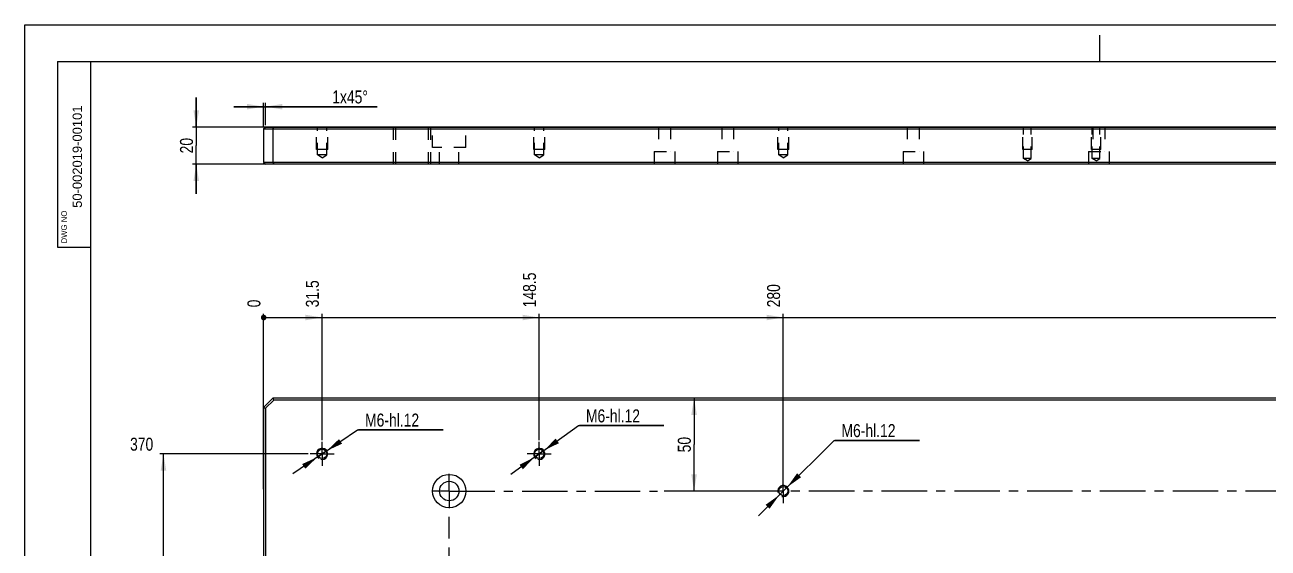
# Model space of a CAD drawing. Header units: millimetres. Extents: x 0 to 1582, y -523 to 577.
# Drawn here: x 0 to 334.9, y 279 to 420 of the extents above; entities that cross this region are included whole.
import ezdxf

# ---------------------------------------------------------------- set-up
doc = ezdxf.new("R2010")
doc.units = ezdxf.units.MM
doc.header["$LTSCALE"] = 32.67
doc.linetypes.add('CENTER', pattern=[0.6, 0.375, -0.075, 0.075, -0.075])
doc.linetypes.add('HIDDEN', pattern=[0.2, 0.1, -0.1])
doc.layers.get('0').update_dxf_attribs({"linetype": 'CONTINUOUS'})
doc.layers.add('DEFAULT_1', color=7, linetype='CENTER')
doc.layers.add('DEFAULT_2', color=8, linetype='HIDDEN')
doc.styles.get("Standard").update_dxf_attribs({"font": 'txt', "width": 0.8})
doc.styles.add('TEXTSTYLE_2', font='arial.ttf')
doc.dimstyles.new('DIMSTYLE_1', dxfattribs={"dimtxt": 3.5, "dimasz": 4.5, "dimexe": 1, "dimexo": 0.5, "dimgap": 0.875, "dimtad": 1, "dimlfac": 2, "dimdsep": 46, "dimtxsty": 'STANDARD', "dimblk": '_FILLED', "dimblk1": '_FILLED', "dimblk2": '_FILLED', "dimcen": 0.09, "dimazin": 2, "dimtp": 0.2, "dimtm": 0.2, "dimtfac": 1, "dimtofl": 0, "dimtmove": 0, "dimatfit": 3, "dimldrblk": '_FILLED', "dimfxl": 1, "dimtolj": 1, "dimarcsym": 0})
doc.dimstyles.new('DIMSTYLE_10', dxfattribs={"dimtxt": 3.5, "dimasz": 4.5, "dimexe": 1, "dimexo": 0.5, "dimgap": 0.875, "dimtad": 0, "dimtih": 1, "dimtoh": 1, "dimlfac": 2, "dimdsep": 46, "dimtxsty": 'STANDARD', "dimblk": '_FILLED', "dimblk1": '_FILLED', "dimblk2": '_FILLED', "dimcen": 0.09, "dimazin": 2, "dimtp": 0.3, "dimtm": 0.3, "dimtfac": 1, "dimtofl": 0, "dimtmove": 0, "dimatfit": 3, "dimldrblk": '_FILLED', "dimfxl": 1, "dimtolj": 1, "dimarcsym": 0})
doc.dimstyles.new('DIMSTYLE_11', dxfattribs={"dimtxt": 3.5, "dimasz": 4.5, "dimexe": 1, "dimexo": 0.5, "dimgap": 0.875, "dimtad": 0, "dimtih": 1, "dimtoh": 1, "dimlfac": 2, "dimdsep": 46, "dimtxsty": 'STANDARD', "dimblk": '_FILLED', "dimblk1": '_FILLED', "dimblk2": '_FILLED', "dimcen": 0.09, "dimazin": 2, "dimtp": 0.8, "dimtm": 0.8, "dimtfac": 1, "dimtofl": 0, "dimtmove": 0, "dimatfit": 3, "dimldrblk": '_FILLED', "dimfxl": 1, "dimtolj": 1, "dimarcsym": 0})
doc.dimstyles.new('DIMSTYLE_12', dxfattribs={"dimtxt": 3.5, "dimasz": 4.5, "dimexe": 1, "dimexo": 0.5, "dimgap": 0.875, "dimtad": 0, "dimtih": 1, "dimtoh": 1, "dimlfac": 2, "dimdsep": 46, "dimtxsty": 'STANDARD', "dimblk": '_FILLED', "dimblk1": '_FILLED', "dimblk2": '_FILLED', "dimcen": 0.09, "dimazin": 2, "dimtp": 0.1, "dimtm": 0.1, "dimtfac": 1, "dimtofl": 0, "dimtmove": 0, "dimatfit": 3, "dimldrblk": '_FILLED', "dimfxl": 1, "dimtolj": 1, "dimarcsym": 0})
doc.dimstyles.new('DIMSTYLE_4', dxfattribs={"dimtxt": 3.5, "dimasz": 4.5, "dimexe": 1, "dimexo": 0.5, "dimgap": 0.875, "dimtad": 1, "dimlfac": 2, "dimdsep": 46, "dimtxsty": 'STANDARD', "dimblk": '_FILLED', "dimblk1": '_FILLED', "dimblk2": '_FILLED', "dimcen": 0.09, "dimazin": 2, "dimtp": 0.3, "dimtm": 0.3, "dimtfac": 1, "dimtofl": 0, "dimtmove": 0, "dimatfit": 3, "dimldrblk": '_FILLED', "dimfxl": 1, "dimtolj": 1, "dimarcsym": 0})
doc.dimstyles.new('DIMSTYLE_6', dxfattribs={"dimtxt": 3.5, "dimasz": 4.5, "dimexe": 1, "dimexo": 0.5, "dimgap": 0.875, "dimtad": 0, "dimtih": 1, "dimtoh": 1, "dimlfac": 2, "dimdsep": 46, "dimtxsty": 'STANDARD', "dimblk": '_FILLED', "dimblk1": '_FILLED', "dimblk2": '_FILLED', "dimcen": 0.09, "dimazin": 2, "dimtp": 0.5, "dimtm": 0.5, "dimtfac": 1, "dimtofl": 0, "dimtmove": 0, "dimatfit": 3, "dimldrblk": '_FILLED', "dimfxl": 1, "dimtolj": 1, "dimarcsym": 0})
doc.dimstyles.new('DIMSTYLE_7', dxfattribs={"dimtxt": 3.5, "dimasz": 4.5, "dimexe": 1, "dimexo": 0.5, "dimtad": 1, "dimlfac": 2, "dimdsep": 46, "dimtxsty": 'STANDARD', "dimblk": '_FILLED', "dimblk1": '_FILLED', "dimblk2": '_FILLED', "dimcen": 0.09, "dimazin": 2, "dimtp": 0.1, "dimtm": 0.1, "dimtfac": 1, "dimtmove": 0, "dimatfit": 2, "dimldrblk": '_FILLED', "dimfxl": 1, "dimtolj": 1, "dimarcsym": 0})
doc.dimstyles.new('DIMSTYLE_8', dxfattribs={"dimtxt": 3.5, "dimasz": 4.5, "dimexe": 1, "dimexo": 0.5, "dimgap": 0.875, "dimtad": 1, "dimlfac": 2, "dimdsep": 46, "dimtxsty": 'STANDARD', "dimblk": '_FILLED', "dimblk1": '_FILLED', "dimblk2": '_FILLED', "dimcen": 0.09, "dimazin": 2, "dimtp": 0.1, "dimtm": 0.1, "dimtfac": 1, "dimtofl": 0, "dimtmove": 0, "dimatfit": 3, "dimldrblk": '_FILLED', "dimfxl": 1, "dimtolj": 1, "dimarcsym": 0})

# ---------------------------------------------------------------- blocks, each defined once
blk = doc.blocks.new('_FILLED')
at = {"color": 0, "linetype": 'BYBLOCK'}
blk.add_solid([(0, 0), (-1, 0.167), (-1, -0.167)], dxfattribs=at)
blk = doc.blocks.new('*D0')
at = {"color": 2, "linetype": 'CONTINUOUS'}
for p, q in [((46.17, 392.45), (46.17, 400.45)), ((46.17, 400.45), (46.17, 387.45)), ((463.33, 392.45), (45.17, 392.45)), ((46.17, 374.45), (46.17, 387.45)), ((463.33, 382.45), (45.17, 382.45)), ((46.17, 382.45), (46.17, 374.45))]:
    blk.add_line(p, q, dxfattribs=at)
at = {"color": 2, "linetype": 'CONTINUOUS', "xscale": 4.5, "yscale": 4.5, "zscale": 4.5}
for p, rotation in [((46.17, 392.45), 270), ((46.17, 382.45), 90)]:
    blk.add_blockref('_FILLED', p, dxfattribs=dict(at, rotation=rotation))
at = {"color": 2, "linetype": 'CONTINUOUS', "insert": (41.79, 387.45), "char_height": 3.5, "width": 8.25, "attachment_point": 2, "rotation": 90, "line_spacing_factor": 0.9}
blk.add_mtext('20', dxfattribs=at)
blk = doc.blocks.new('*D27')
at = {"color": 2, "linetype": 'CONTINUOUS'}
for p, q in [((203.83, 319.38), (179.29, 319.38)), ((180.29, 319.38), (180.29, 306.88)), ((180.29, 294.38), (180.29, 306.88)), ((203.83, 294.38), (179.29, 294.38))]:
    blk.add_line(p, q, dxfattribs=at)
at = {"color": 2, "linetype": 'CONTINUOUS', "xscale": 4.5, "yscale": 4.5, "zscale": 4.5}
for p, rotation in [((180.29, 319.38), 90), ((180.29, 294.38), 270)]:
    blk.add_blockref('_FILLED', p, dxfattribs=dict(at, rotation=rotation))
at = {"color": 2, "linetype": 'CONTINUOUS', "insert": (175.91, 306.88), "char_height": 3.5, "width": 7.875, "attachment_point": 2, "rotation": 90, "line_spacing_factor": 0.9}
blk.add_mtext('50', dxfattribs=at)
blk = doc.blocks.new('*D28')
at = {"color": 2, "linetype": 'CONTINUOUS'}
blk.add_line((204.33, 294.88), (204.33, 342.13), dxfattribs=at)
at = {"color": 2, "linetype": 'CONTINUOUS', "insert": (199.95, 343.88), "char_height": 3.5, "width": 12.375, "attachment_point": 1, "rotation": 90, "line_spacing_factor": 0.9}
blk.add_mtext('280', dxfattribs=at)
blk = doc.blocks.new('*D29')
at = {"color": 2, "linetype": 'CONTINUOUS'}
for p, q in [((204.33, 294.38), (217.99, 308.04)), ((217.99, 308.04), (240.99, 308.04)), ((240.99, 308.04), (218.24, 308.04)), ((205.39, 295.44), (204.33, 294.38)), ((205.39, 295.44), (205.39, 295.44)), ((204.33, 294.38), (197.61, 287.66)), ((203.27, 293.32), (204.33, 294.38)), ((203.27, 293.32), (203.27, 293.32))]:
    blk.add_line(p, q, dxfattribs=at)
at = {"color": 2, "linetype": 'CONTINUOUS', "xscale": 4.5, "yscale": 4.5, "zscale": 4.5}
for p, rotation in [((205.39, 295.44), 225.0019384843), ((203.27, 293.32), 45.0019384843)]:
    blk.add_blockref('_FILLED', p, dxfattribs=dict(at, rotation=rotation))
at = {"color": 2, "linetype": 'CONTINUOUS', "insert": (219.99, 312.41), "char_height": 3.5, "width": 28.875, "attachment_point": 1, "line_spacing_factor": 0.9}
blk.add_mtext('M6-hl.12', dxfattribs=at)
blk = doc.blocks.new('*D32')
at = {"color": 2, "linetype": 'CONTINUOUS'}
for p, q in [((64.33, 392.45), (64.33, 398.95)), ((64.83, 392.95), (64.83, 398.95)), ((64.33, 397.95), (56.33, 397.95)), ((56.33, 397.95), (64.58, 397.95)), ((94.88, 397.95), (64.58, 397.95)), ((64.83, 397.95), (94.88, 397.95))]:
    blk.add_line(p, q, dxfattribs=at)
at = {"color": 2, "linetype": 'CONTINUOUS', "xscale": 4.5, "yscale": 4.5, "zscale": 4.5}
blk.add_blockref('_FILLED', (64.33, 397.95), dxfattribs=at)
at = {"color": 2, "linetype": 'CONTINUOUS', "xscale": 4.5, "yscale": 4.5, "zscale": 4.5, "rotation": 180}
blk.add_blockref('_FILLED', (64.83, 397.95), dxfattribs=at)
at = {"color": 2, "linetype": 'CONTINUOUS', "insert": (82.8, 402.32), "char_height": 3.5, "width": 18.125, "attachment_point": 1, "line_spacing_factor": 0.9}
blk.add_mtext('1x45\\fgdt;{\\fgdt;~}', dxfattribs=at)
blk = doc.blocks.new('*D33')
at = {"color": 2, "linetype": 'CONTINUOUS'}
for p, q in [((80.08, 304.38), (89.65, 310.87)), ((89.65, 310.87), (112.65, 310.87)), ((112.65, 310.87), (89.9, 310.87)), ((81.32, 305.22), (80.08, 304.38)), ((81.32, 305.22), (81.32, 305.22)), ((80.08, 304.38), (72.22, 299.05)), ((78.84, 303.54), (80.08, 304.38)), ((78.84, 303.54), (78.84, 303.54))]:
    blk.add_line(p, q, dxfattribs=at)
at = {"color": 2, "linetype": 'CONTINUOUS', "xscale": 4.5, "yscale": 4.5, "zscale": 4.5}
for p, rotation in [((81.32, 305.22), 214.1451318457), ((78.84, 303.54), 34.1428629341)]:
    blk.add_blockref('_FILLED', p, dxfattribs=dict(at, rotation=rotation))
at = {"color": 2, "linetype": 'CONTINUOUS', "insert": (91.65, 315.25), "char_height": 3.5, "width": 28.875, "attachment_point": 1, "line_spacing_factor": 0.9}
blk.add_mtext('M6-hl.12', dxfattribs=at)
blk = doc.blocks.new('*D34')
at = {"color": 2, "linetype": 'CONTINUOUS'}
for p, q in [((138.58, 304.38), (149.15, 312.01)), ((149.15, 312.01), (172.15, 312.01)), ((172.15, 312.01), (149.4, 312.01)), ((139.79, 305.26), (138.58, 304.38)), ((139.79, 305.26), (139.79, 305.26)), ((138.58, 304.38), (130.88, 298.82)), ((137.36, 303.5), (138.58, 304.38)), ((137.36, 303.5), (137.36, 303.5))]:
    blk.add_line(p, q, dxfattribs=at)
at = {"color": 2, "linetype": 'CONTINUOUS', "xscale": 4.5, "yscale": 4.5, "zscale": 4.5}
for p, rotation in [((139.79, 305.26), 215.826417011), ((137.36, 303.5), 35.8241941398)]:
    blk.add_blockref('_FILLED', p, dxfattribs=dict(at, rotation=rotation))
at = {"color": 2, "linetype": 'CONTINUOUS', "insert": (151.15, 316.38), "char_height": 3.5, "width": 28.875, "attachment_point": 1, "line_spacing_factor": 0.9}
blk.add_mtext('M6-hl.12', dxfattribs=at)
blk = doc.blocks.new('*D41')
at = {"color": 2, "linetype": 'CONTINUOUS'}
blk.add_line((76.33, 304.38), (36.34, 304.38), dxfattribs=at)
at = {"color": 2, "linetype": 'CONTINUOUS', "insert": (34.59, 308.75), "char_height": 3.5, "width": 12, "attachment_point": 3, "line_spacing_factor": 0.9}
blk.add_mtext('370', dxfattribs=at)
blk = doc.blocks.new('*D42')
at = {"color": 2, "linetype": 'CONTINUOUS'}
blk.add_line((80.08, 308.13), (80.08, 342.13), dxfattribs=at)
at = {"color": 2, "linetype": 'CONTINUOUS', "insert": (75.7, 343.88), "char_height": 3.5, "width": 13.5, "attachment_point": 1, "rotation": 90, "line_spacing_factor": 0.9}
blk.add_mtext('31.5', dxfattribs=at)
blk = doc.blocks.new('*D43')
at = {"color": 2, "linetype": 'CONTINUOUS'}
blk.add_line((138.58, 308.13), (138.58, 342.13), dxfattribs=at)
at = {"color": 2, "linetype": 'CONTINUOUS', "insert": (134.2, 343.88), "char_height": 3.5, "width": 18, "attachment_point": 1, "rotation": 90, "line_spacing_factor": 0.9}
blk.add_mtext('148.5', dxfattribs=at)
blk = doc.blocks.new('*D44')
at = {"color": 2, "linetype": 'CONTINUOUS'}
blk.add_line((390.08, 308.13), (390.08, 342.13), dxfattribs=at)
at = {"color": 2, "linetype": 'CONTINUOUS', "insert": (385.7, 343.88), "char_height": 3.5, "width": 17.625, "attachment_point": 1, "rotation": 90, "line_spacing_factor": 0.9}
blk.add_mtext('651.5', dxfattribs=at)
blk = doc.blocks.new('*D45')
at = {"color": 2, "linetype": 'CONTINUOUS'}
blk.add_line((448.58, 308.13), (448.58, 342.13), dxfattribs=at)
at = {"color": 2, "linetype": 'CONTINUOUS', "insert": (444.2, 343.88), "char_height": 3.5, "width": 19.125, "attachment_point": 1, "rotation": 90, "line_spacing_factor": 0.9}
blk.add_mtext('768.5', dxfattribs=at)
blk = doc.blocks.new('*D46')
at = {"color": 2, "linetype": 'CONTINUOUS'}
blk.add_line((344.33, 298.13), (344.33, 342.13), dxfattribs=at)
at = {"color": 2, "linetype": 'CONTINUOUS', "insert": (339.95, 343.88), "char_height": 3.5, "width": 12, "attachment_point": 1, "rotation": 90, "line_spacing_factor": 0.9}
blk.add_mtext('560', dxfattribs=at)
blk = doc.blocks.new('*D47')
at = {"color": 2, "linetype": 'CONTINUOUS'}
blk.add_line((64.33, 294.88), (64.33, 342.13), dxfattribs=at)
at = {"color": 2, "linetype": 'CONTINUOUS', "insert": (59.95, 343.88), "char_height": 3.5, "width": 4.125, "attachment_point": 1, "rotation": 90, "line_spacing_factor": 0.9}
blk.add_mtext('0', dxfattribs=at)
blk = doc.blocks.new('RAZITKO_A3_BL0', base_point=(294.84, 205.02))
at = {"color": 2, "linetype": 'CONTINUOUS', "style": 'TEXTSTYLE_2'}
blk.add_text('50-002019-00101', height=2.5, rotation=90, dxfattribs=at).set_placement((15.36, 370.69))

msp = doc.modelspace()

# ---------------------------------------------------------------- linework, layer by layer
at = {"color": 7, "linetype": 'CONTINUOUS'}
for p, q in [((0, 0), (0, 420)), ((0, 420), (594, 420)), ((8.7839, 410.0844), (8.7839, 360.0844)), ((8.7839, 410.0844), (583.2088, 410.0844)), ((17.7839, 9.2343), (17.7839, 410.0844)), ((64.3285, 391.9479), (64.8285, 392.4479)), ((64.3285, 391.9479), (64.3285, 382.9479)), ((64.3285, 391.9479), (464.3285, 391.9479)), ((64.8285, 392.4479), (463.8285, 392.4479)), ((66.8285, 391.9479), (67.0356, 392.4479)), ((66.8285, 391.9479), (66.8285, 382.9479)), ((64.3285, 382.9479), (64.8285, 382.4479)), ((464.3285, 382.9479), (64.3285, 382.9479)), ((463.8285, 382.4479), (64.8285, 382.4479)), ((66.8285, 382.9479), (67.0356, 382.4479)), ((8.7839, 360.0844), (17.7839, 360.0844)), ((66.8285, 319.3774), (64.3285, 316.8774)), ((67.0356, 318.8774), (64.8285, 316.6703)), ((66.8285, 319.3774), (67.0356, 318.8774)), ((461.8285, 319.3774), (66.8285, 319.3774)), ((461.6214, 318.8774), (67.0356, 318.8774)), ((64.3285, 316.8774), (64.3285, 121.8774)), ((64.3285, 316.8774), (64.8285, 316.6703)), ((64.8285, 316.6703), (64.8285, 122.0846))]:
    msp.add_line(p, q, dxfattribs=at)
at = {"color": 2, "linetype": 'CONTINUOUS'}
for p, q in [((289.6402, 410.0822), (289.6402, 417.1943)), ((64.3285, 341.1341), (448.5785, 341.1341)), ((37.3415, 119.3774), (37.3415, 304.3774))]:
    msp.add_line(p, q, dxfattribs=at)
at = {"color": 2, "linetype": 'CONTINUOUS', "const_width": 0.75}
msp.add_lwpolyline([(63.9535, 341.1341, 1), (64.7035, 341.1341, 1)], format="xyb", close=True, dxfattribs=at)
msp.add_lwpolyline([(63.9535, 341.1341, 1), (64.7035, 341.1341, 1)], format="xyb", close=True, dxfattribs=at)
msp.add_lwpolyline([(63.9535, 341.1341, 1), (64.7035, 341.1341, 1)], format="xyb", close=True, dxfattribs=at)
msp.add_lwpolyline([(63.9535, 341.1341, 1), (64.7035, 341.1341, 1)], format="xyb", close=True, dxfattribs=at)
msp.add_lwpolyline([(63.9535, 341.1341, 1), (64.7035, 341.1341, 1)], format="xyb", close=True, dxfattribs=at)
msp.add_lwpolyline([(63.9535, 341.1341, 1), (64.7035, 341.1341, 1)], format="xyb", close=True, dxfattribs=at)
at = {"color": 7, "linetype": 'CONTINUOUS'}
for centre, radius in [((80.0785, 304.3774), 1.25), ((138.5785, 304.3774), 1.25), ((114.3285, 294.3774), 4.5), ((114.3285, 294.3774), 2.625), ((204.3285, 294.3774), 1.25)]:
    msp.add_circle(centre, radius, dxfattribs=at)
at = {"color": 2, "linetype": 'CONTINUOUS'}
for centre, start, end in [((80.0785, 304.3774), 255, 195), ((138.5785, 304.3774), 255, 195), ((80.0785, 304.3774), 195, 232.578463), ((138.5785, 304.3774), 195, 234.261746), ((204.3285, 294.3774), 255, 195)]:
    msp.add_arc(centre, 1.5, start, end, dxfattribs=at)
for points in [[(80.0785, 341.1341), (75.5785, 340.3841), (75.5785, 341.8841)], [(138.5785, 341.1341), (134.0785, 340.3841), (134.0785, 341.8841)], [(204.3285, 341.1341), (199.8285, 340.3841), (199.8285, 341.8841)], [(37.3415, 304.3774), (38.0915, 299.8774), (36.5915, 299.8774)]]:
    msp.add_solid(points, dxfattribs=at)
at = {"layer": 'DEFAULT_1', "color": 7, "linetype": 'CENTER'}
for p, q in [((80.0785, 304.3774), (80.0785, 307.6274)), ((138.5785, 304.3774), (138.5785, 307.6274)), ((80.0785, 304.3774), (76.8285, 304.3774)), ((80.0785, 304.3774), (80.0785, 301.1274)), ((80.0785, 304.3774), (83.3285, 304.3774)), ((138.5785, 304.3774), (135.3285, 304.3774)), ((138.5785, 304.3774), (138.5785, 301.1274)), ((138.5785, 304.3774), (141.8285, 304.3774)), ((114.3285, 294.3774), (114.3285, 299.0024)), ((204.3285, 294.3774), (204.3285, 297.6274)), ((114.3285, 294.3774), (109.7035, 294.3774)), ((114.3285, 294.3774), (114.3285, 289.7524)), ((114.3285, 294.3774), (170.4469, 294.3774)), ((201.0785, 294.3774), (172.2054, 294.3774)), ((204.3285, 294.3774), (201.0785, 294.3774)), ((204.3285, 294.3774), (204.3285, 291.1274)), ((341.0785, 294.3774), (204.3285, 294.3774)), ((114.3285, 144.3774), (114.3285, 287.4238))]:
    msp.add_line(p, q, dxfattribs=at)
at = {"layer": 'DEFAULT_2', "color": 8, "linetype": 'HIDDEN'}
for p, q in [((78.5785, 386.4479), (78.5785, 392.4479)), ((78.8285, 384.9479), (78.8285, 392.4479)), ((81.3285, 384.9479), (81.3285, 392.4479)), ((81.5785, 386.4479), (81.5785, 392.4479)), ((99.3285, 382.4479), (99.3285, 392.4479)), ((99.9535, 382.4479), (99.9535, 392.4479)), ((108.7035, 382.4479), (108.7035, 392.4479)), ((109.3285, 382.4479), (109.3285, 392.4479)), ((109.8285, 386.9479), (109.8285, 392.4479)), ((118.8285, 386.9479), (118.8285, 392.4479)), ((137.0785, 386.4479), (137.0785, 392.4479)), ((137.3285, 384.9479), (137.3285, 392.4479)), ((139.8285, 384.9479), (139.8285, 392.4479)), ((140.0785, 386.4479), (140.0785, 392.4479)), ((170.7285, 392.4479), (170.7285, 385.8479)), ((173.9285, 392.4479), (173.9285, 385.8479)), ((187.7285, 392.4479), (187.7285, 385.8479)), ((190.9285, 392.4479), (190.9285, 385.8479)), ((202.8285, 386.4479), (202.8285, 392.4479)), ((203.0785, 384.9479), (203.0785, 392.4479)), ((205.5785, 384.9479), (205.5785, 392.4479)), ((205.8285, 386.4479), (205.8285, 392.4479)), ((237.7285, 392.4479), (237.7285, 385.8479)), ((240.9285, 392.4479), (240.9285, 385.8479)), ((268.8285, 386.4479), (268.8285, 392.4479)), ((269.0285, 383.9479), (269.0285, 392.4479)), ((271.1285, 383.9479), (271.1285, 392.4479)), ((271.3285, 386.4479), (271.3285, 392.4479)), ((287.3285, 386.4479), (287.3285, 392.4479)), ((287.5285, 383.9479), (287.5285, 392.4479)), ((287.7285, 392.4479), (287.7285, 385.8479)), ((289.6285, 383.9479), (289.6285, 392.4479)), ((289.8285, 386.4479), (289.8285, 392.4479)), ((290.9285, 392.4479), (290.9285, 385.8479)), ((81.5785, 386.4479), (78.5785, 386.4479)), ((118.8285, 386.9479), (109.8285, 386.9479)), ((111.7035, 382.4479), (111.7035, 386.9479)), ((116.9535, 382.4479), (116.9535, 386.9479)), ((140.0785, 386.4479), (137.0785, 386.4479)), ((169.5785, 385.8479), (169.5785, 382.4479)), ((169.5785, 385.8479), (175.0785, 385.8479)), ((175.0785, 385.8479), (175.0785, 382.4479)), ((186.5785, 385.8479), (186.5785, 382.4479)), ((186.5785, 385.8479), (192.0785, 385.8479)), ((192.0785, 385.8479), (192.0785, 382.4479)), ((205.8285, 386.4479), (202.8285, 386.4479)), ((236.5785, 385.8479), (236.5785, 382.4479)), ((236.5785, 385.8479), (242.0785, 385.8479)), ((242.0785, 385.8479), (242.0785, 382.4479)), ((271.3285, 386.4479), (268.8285, 386.4479)), ((286.5785, 385.8479), (292.0785, 385.8479)), ((286.5785, 385.8479), (286.5785, 382.4479)), ((289.8285, 386.4479), (287.3285, 386.4479)), ((292.0785, 385.8479), (292.0785, 382.4479)), ((80.0785, 384.1968), (78.8285, 384.9479)), ((81.3285, 384.9479), (78.8285, 384.9479)), ((80.0785, 384.1968), (81.3285, 384.9479)), ((138.5785, 384.1968), (137.3285, 384.9479)), ((139.8285, 384.9479), (137.3285, 384.9479)), ((138.5785, 384.1968), (139.8285, 384.9479)), ((204.3285, 384.1968), (203.0785, 384.9479)), ((205.5785, 384.9479), (203.0785, 384.9479)), ((204.3285, 384.1968), (205.5785, 384.9479)), ((271.1285, 383.9479), (269.0285, 383.9479)), ((270.0785, 383.317), (269.0285, 383.9479)), ((270.0785, 383.317), (271.1285, 383.9479)), ((289.6285, 383.9479), (287.5285, 383.9479)), ((288.5785, 383.317), (287.5285, 383.9479)), ((288.5785, 383.317), (289.6285, 383.9479))]:
    msp.add_line(p, q, dxfattribs=at)

# ---------------------------------------------------------------- block references
at = {"color": 2, "linetype": 'CONTINUOUS'}
msp.add_blockref('RAZITKO_A3_BL0', (294.8395, 205.0199), dxfattribs=at)

# ---------------------------------------------------------------- texts
at = {"color": 2, "linetype": 'CONTINUOUS', "insert": (9.81, 361.1006), "char_height": 1.5, "width": 8.832714, "attachment_point": 1, "rotation": 90, "line_spacing_factor": 0.9, "style": 'TEXTSTYLE_2'}
msp.add_mtext('\\Q-0.018985;DWG NO', dxfattribs=at)

# ---------------------------------------------------------------- dimensions: what is measured, and where the dimension line sits
at = {"color": 2, "linetype": 'CONTINUOUS'}
dim = msp.add_linear_dim(base=(64.8285, 397.9455), p1=(64.3285, 391.9479), p2=(64.8285, 392.4479), text='<>x45%%d', dimstyle='DIMSTYLE_8', dxfattribs=at)
dim.commit()
dim.dimension.update_dxf_attribs({"geometry": '*D32', "text_midpoint": (88.8387, 397.9455), "dimtype": 160})
for base, p1, p2, angle, dimstyle, picture, middle in [((46.1664, 392.4479), (463.8285, 382.4479), (463.8285, 392.4479), 90, 'DIMSTYLE_1', '*D0', (46.1664, 386.9479)), ((180.2865, 294.3774), (204.3285, 319.3774), (204.3285, 294.3774), 270, 'DIMSTYLE_4', '*D27', (180.2865, 306.3774))]:
    dim = msp.add_linear_dim(base=base, p1=p1, p2=p2, angle=angle, dimstyle=dimstyle, dxfattribs=at)
    dim.commit()
    dim.dimension.update_dxf_attribs({"geometry": picture, "text_midpoint": middle, "dimtype": 160})
for feature_location, offset, dtype, origin, dimstyle, picture, middle in [((448.5785, 308.1274), (0, 34.0066), 1, (64.3285, 316.8774), 'DIMSTYLE_11', '*D45', (445.9535, 349.7591)), ((138.5785, 308.1274), (0, 34.0066), 1, (64.3285, 316.8774), 'DIMSTYLE_6', '*D43', (135.9535, 349.3841)), ((390.0785, 308.1274), (0, 34.0066), 1, (64.3285, 316.8774), 'DIMSTYLE_11', '*D44', (387.4535, 349.2591)), ((80.0785, 308.1274), (0, 34.0066), 1, (64.3285, 316.8774), 'DIMSTYLE_10', '*D42', (77.4535, 347.8841)), ((204.3285, 294.8774), (0, 47.2566), 1, (64.3285, 294.3774), 'DIMSTYLE_6', '*D28', (201.7035, 347.5091)), ((344.3285, 298.1274), (0, 44.0066), 1, (64.3285, 316.8774), 'DIMSTYLE_11', '*D46', (341.7035, 347.3841)), ((64.3284614265, 294.8774486839), (0, 47.2566315789), 1, (64.3284614265, 294.3774486839), 'DIMSTYLE_12', '*D47', (61.7034569725, 344.7590804147)), ((76.3285, 304.3774), (-39.9869, 0), 0, (66.8285, 119.3774), 'DIMSTYLE_6', '*D41', (30.0915, 307.0025))]:
    dim = msp.add_ordinate_dim(feature_location=feature_location, offset=offset, dtype=dtype, origin=origin, dimstyle=dimstyle, override={"dimtad": 1, "dimtih": 0, "dimtoh": 0}, dxfattribs=at)
    dim.commit()
    dim.dimension.update_dxf_attribs({"geometry": picture, "text_midpoint": middle})
for p1, p2, picture, middle in [((81.3199, 305.2194), (78.837, 303.5355), '*D33', (101.2798, 313.4968)), ((139.7946, 305.2555), (137.3623, 303.4994), '*D34', (160.7713, 314.6317)), ((205.3891, 295.4381), (203.2678, 293.3168), '*D29', (229.6148, 310.6638))]:
    dim = msp.add_diameter_dim_2p(p1=p1, p2=p2, text='M<>-hl.12', dimstyle='DIMSTYLE_7', override={"dimtih": 1, "dimtoh": 1, "dimpost": '<>'}, dxfattribs=at)
    dim.commit()
    dim.dimension.update_dxf_attribs({"geometry": picture, "text_midpoint": middle, "dimtype": 163})

doc.saveas('drawing.dxf')
